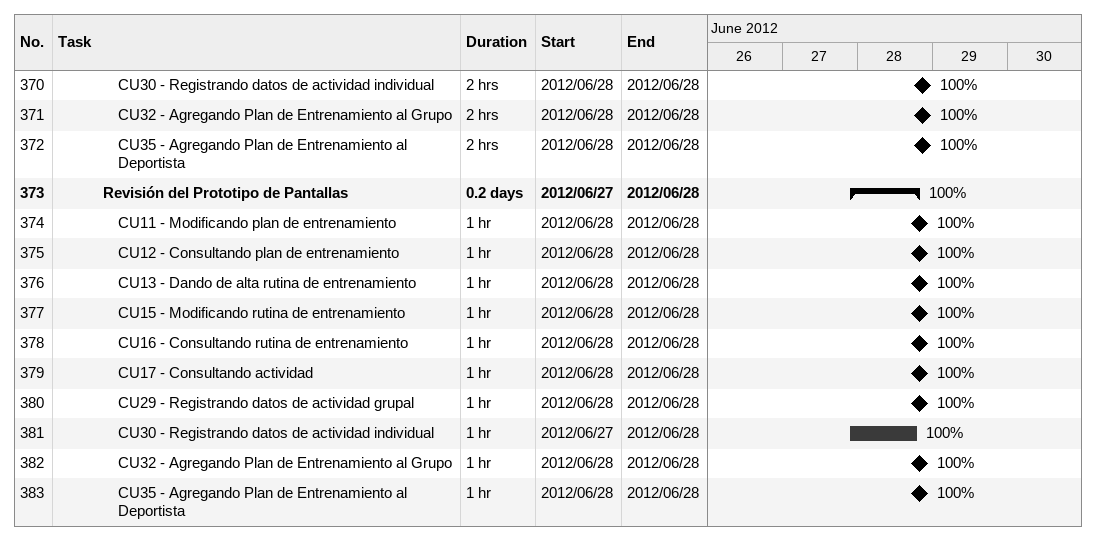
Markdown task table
| ID | Level | Task | Duration | Start | Finish | % complete |
|---|---|---|---|---|---|---|
| 370 | 5 | CU30 - Registrando datos de actividad individual | 2h | 2012-06-28 | 2012-06-28 | 100 |
| 371 | 5 | CU32 - Agregando Plan de Entrenamiento al Grupo | 2h | 2012-06-28 | 2012-06-28 | 100 |
| 372 | 5 | CU35 - Agregando Plan de Entrenamiento al Deportista | 2h | 2012-06-28 | 2012-06-28 | 100 |
| 373 | 4 | **Revisión del Prototipo de Pantallas** | 0.2d | 2012-06-27 | 2012-06-28 | 100 |
| 374 | 5 | CU11 - Modificando plan de entrenamiento | 1h | 2012-06-28 | 2012-06-28 | 100 |
| 375 | 5 | CU12 - Consultando plan de entrenamiento | 1h | 2012-06-28 | 2012-06-28 | 100 |
| 376 | 5 | CU13 - Dando de alta rutina de entrenamiento | 1h | 2012-06-28 | 2012-06-28 | 100 |
| 377 | 5 | CU15 - Modificando rutina de entrenamiento | 1h | 2012-06-28 | 2012-06-28 | 100 |
| 378 | 5 | CU16 - Consultando rutina de entrenamiento | 1h | 2012-06-28 | 2012-06-28 | 100 |
| 379 | 5 | CU17 - Consultando actividad | 1h | 2012-06-28 | 2012-06-28 | 100 |
| 380 | 5 | CU29 - Registrando datos de actividad grupal | 1h | 2012-06-28 | 2012-06-28 | 100 |
| 381 | 5 | CU30 - Registrando datos de actividad individual | 1h | 2012-06-27 | 2012-06-28 | 100 |
| 382 | 5 | CU32 - Agregando Plan de Entrenamiento al Grupo | 1h | 2012-06-28 | 2012-06-28 | 100 |
| 383 | 5 | CU35 - Agregando Plan de Entrenamiento al Deportista | 1h | 2012-06-28 | 2012-06-28 | 100 |
